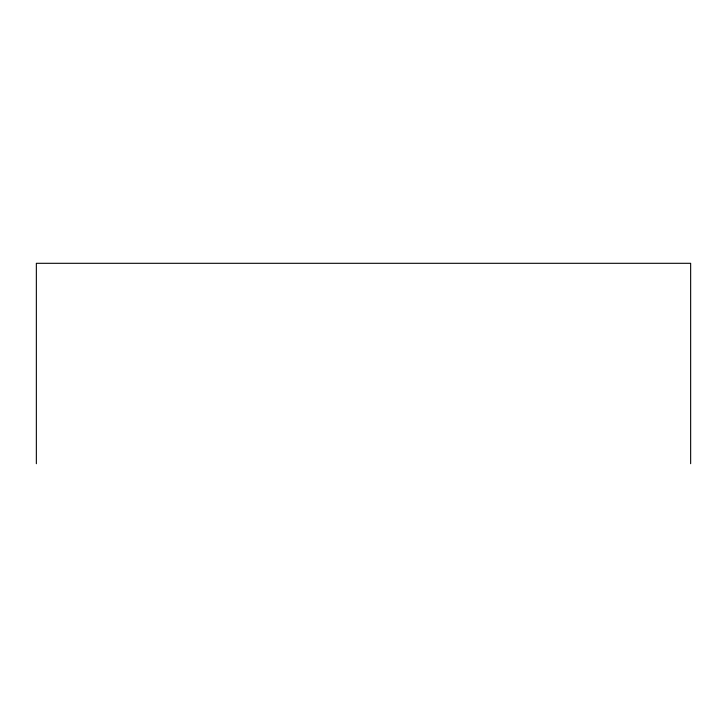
<?xml version="1.0" encoding="UTF-8"?>
<svg xmlns="http://www.w3.org/2000/svg" width="727" height="727" viewBox="0 0 727 727"><rect width="100%" height="100%" fill="white"/><g stroke="black" fill="none" stroke-linecap="round" stroke-linejoin="round"><path stroke-width="1.09" d="M690.65 463.699L690.65 263.301L36.35 263.301L36.35 463.699"/></g></svg>
